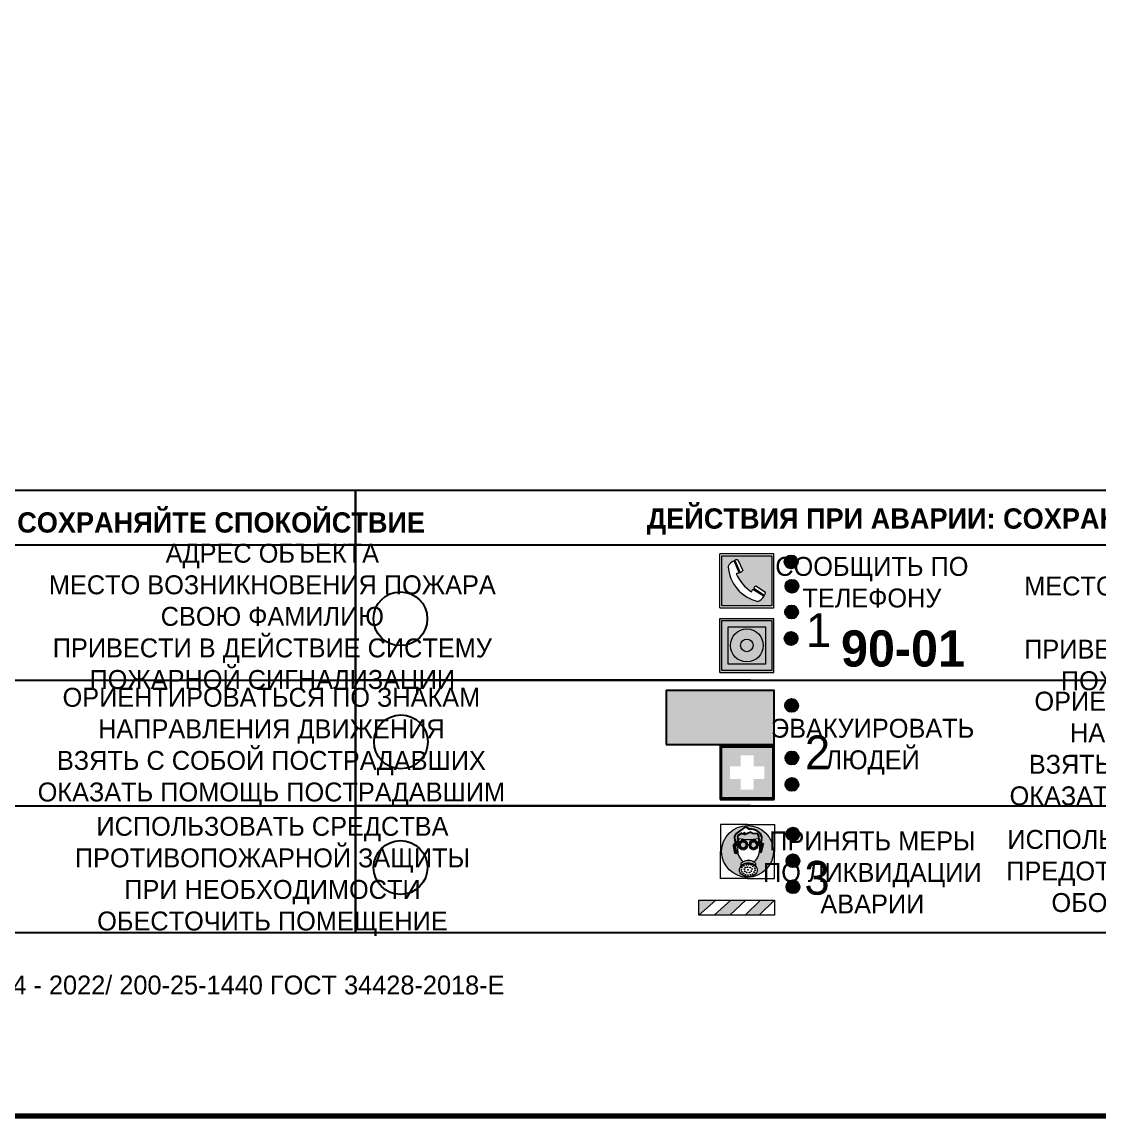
# Model space of a CAD drawing. Header units: millimetres. Extents: x 13810 to 67229, y 12374 to 21950.
# Drawn here: x 22635.6 to 22794.9, y 19083.2 to 19245 of the extents above; entities that cross this region are included whole.
import ezdxf

# ---------------------------------------------------------------- set-up
doc = ezdxf.new("R2010")
doc.units = ezdxf.units.MM
doc.styles.add('обычный', font='arial.ttf')

# ---------------------------------------------------------------- blocks, each defined once
blk = doc.blocks.new('A$C38D26F80')
h = blk.add_hatch(color=5)
h.dxf.hatch_style = 1
h.paths.add_polyline_path([(-8.77, -4.48, 1), (-0.19, -4.48, 1)])
h.paths.add_polyline_path([(-6.75, -3.58), (-6.75, -3.31), (-6.62, -3.22), (-6.5, -3.22), (-6.42, -3.3), (-6.39, -3.28), (-6.59, -2.23), (-6.59, -2.01), (-6.38, -1.58), (-4.76, -0.4), (-4.13, -0.79, -0.362848), (-2.1, -2.1, -0.201049), (-2.17, -2.48, 0.085434), (-2.26, -3.13), (-1.9, -3.16), (-2.25, -4.7), (-2.4, -4.59), (-2.43, -4.34), (-2.36, -4.34), (-2.14, -3.34), (-2.47, -3.42), (-2.58, -1.95), (-2.77, -1.58), (-3.58, -1.52), (-3.92, -1.26), (-5.05, -1.73), (-4.87, -1.39), (-5.41, -1.6), (-5.41, -1.46), (-6.13, -1.87), (-6.18, -3.5), (-6.56, -3.47), (-6.37, -4.59), (-6.16, -4.43), (-6.16, -4.66), (-6.36, -4.79), (-6.37, -4.8), (-6.51, -4.76)], flags=16)
h.paths.add_polyline_path([(-6.51, -4.76), (-6.36, -4.79), (-6.37, -4.8)], flags=0)
h.paths.add_polyline_path([(-5.92, -2.34, 0.089508), (-2.67, -2.35), (-2.48, -3.88, -0.268602), (-3.4, -6.18, 0.262449), (-5.2, -6.18, -0.268602), (-6.11, -3.88)], flags=16)
edge = h.paths.add_edge_path(flags=16)
edge.add_ellipse((-5.19, -3.41), major_axis=(0, 0.842), ratio=0.848992, start_angle=0, end_angle=360)
edge = h.paths.add_edge_path(flags=0)
edge.add_ellipse((-5.19, -3.39), major_axis=(0, 0.665), ratio=0.853798, start_angle=0, end_angle=360)
edge = h.paths.add_edge_path(flags=0)
edge.add_ellipse((-5.19, -3.4), major_axis=(0, 0.528), ratio=0.864094, start_angle=0, end_angle=360)
edge = h.paths.add_edge_path(flags=16)
edge.add_ellipse((-3.47, -3.4), major_axis=(0, 0.842), ratio=0.848992, start_angle=0, end_angle=360)
h.paths.add_polyline_path([(-3.13, -6.45), (-3.13, -6.84, 0.383174), (-5.57, -6.85), (-5.57, -6.49, -0.369952)], flags=16)
edge = h.paths.add_edge_path(flags=0)
edge.add_ellipse((-3.47, -3.39), major_axis=(0, 0.665), ratio=0.853798, start_angle=0, end_angle=360)
edge = h.paths.add_edge_path(flags=0)
edge.add_ellipse((-3.47, -3.4), major_axis=(0, 0.528), ratio=0.864094, start_angle=0, end_angle=360)
edge = h.paths.add_edge_path(flags=16)
edge.add_ellipse((-4.34, -7.57), major_axis=(-1.48, 0), ratio=0.744955, start_angle=0, end_angle=360)
h.paths.add_polyline_path([(-5.01, -6.85, -1), (-5.15, -6.85, -1)], flags=0)
h.paths.add_polyline_path([(-5.33, -7.14, -1), (-5.47, -7.14, -1)], flags=0)
h.paths.add_polyline_path([(-4.61, -6.71, -1), (-4.74, -6.71, -1)], flags=16)
h.paths.add_polyline_path([(-5.43, -7.51, -1), (-5.57, -7.51, -1)], flags=0)
h.paths.add_polyline_path([(-4.26, -6.67, -1), (-4.4, -6.67, -1)], flags=16)
h.paths.add_polyline_path([(-4.74, -7.14, -1), (-4.88, -7.14, -1)], flags=0)
h.paths.add_polyline_path([(-4.93, -7.43, -1), (-5.07, -7.43, -1)], flags=0)
h.paths.add_polyline_path([(-4.41, -7.07, -1), (-4.54, -7.07, -1)], flags=0)
h.paths.add_polyline_path([(-5.33, -7.87, -1), (-5.46, -7.87, -1)], flags=0)
h.paths.add_polyline_path([(-3.8, -6.71, -1), (-3.94, -6.71, -1)], flags=16)
h.paths.add_polyline_path([(-4.85, -7.78, -1), (-4.98, -7.78, -1)], flags=0)
h.paths.add_polyline_path([(-3.96, -7.14, -1), (-4.1, -7.14, -1)], flags=0)
h.paths.add_polyline_path([(-4.33, -7.53, -1), (-4.47, -7.53, -1)], flags=0)
h.paths.add_polyline_path([(-5.09, -8.12, -1), (-5.23, -8.12, -1)], flags=0)
h.paths.add_polyline_path([(-3.5, -6.94, -1), (-3.64, -6.94, -1)], flags=0)
h.paths.add_polyline_path([(-4.54, -7.97, -1), (-4.68, -7.97, -1)], flags=0)
h.paths.add_polyline_path([(-3.66, -7.39, -1), (-3.8, -7.39, -1)], flags=0)
h.paths.add_polyline_path([(-4.73, -8.35, -1), (-4.86, -8.35, -1)], flags=0)
h.paths.add_polyline_path([(-4.09, -7.96, -1), (-4.23, -7.96, -1)], flags=0)
h.paths.add_polyline_path([(-3.77, -7.74, -1), (-3.91, -7.74, -1)], flags=0)
h.paths.add_polyline_path([(-3.22, -7.27, -1), (-3.35, -7.27, -1)], flags=0)
h.paths.add_polyline_path([(-4.34, -8.4, -1), (-4.47, -8.4, -1)], flags=0)
h.paths.add_polyline_path([(-3.16, -7.61, -1), (-3.3, -7.61, -1)], flags=0)
h.paths.add_polyline_path([(-3.9, -8.35, -1), (-4.04, -8.35, -1)], flags=0)
h.paths.add_polyline_path([(-3.32, -7.91, -1), (-3.46, -7.91, -1)], flags=0)
h.paths.add_polyline_path([(-3.55, -8.23, -1), (-3.69, -8.23, -1)], flags=0)
at = {"color": 5, "lineweight": 5}
for p, q in [((-4.48, 0), (-8.96, 0)), ((-8.96, 0), (-8.96, -4.48)), ((-4.48, 0), (0, 0)), ((0, 0), (0, -4.48)), ((-6.59, -2.01), (-6.38, -1.58)), ((-6.38, -1.58), (-4.76, -0.4)), ((-5.41, -1.46), (-6.13, -1.87)), ((-4.87, -1.39), (-5.41, -1.6)), ((-5.41, -1.6), (-5.41, -1.46)), ((-3.92, -1.26), (-5.05, -1.73)), ((-5.05, -1.73), (-4.87, -1.39)), ((-4.76, -0.4), (-4.13, -0.79)), ((-3.58, -1.52), (-3.92, -1.26)), ((-2.77, -1.58), (-3.58, -1.52)), ((-2.58, -1.95), (-2.77, -1.58)), ((-6.75, -3.31), (-6.62, -3.22)), ((-6.75, -3.58), (-6.75, -3.31)), ((-6.51, -4.76), (-6.75, -3.58)), ((-6.62, -3.22), (-6.5, -3.22)), ((-6.59, -2.23), (-6.59, -2.01)), ((-6.39, -3.28), (-6.59, -2.23)), ((-6.18, -3.5), (-6.56, -3.47)), ((-6.56, -3.47), (-6.37, -4.59)), ((-6.5, -3.22), (-6.42, -3.3)), ((-6.42, -3.3), (-6.39, -3.28)), ((-6.13, -1.87), (-6.18, -3.5)), ((-5.92, -2.34), (-6.11, -3.88)), ((-2.67, -2.34), (-2.48, -3.88)), ((-2.47, -3.42), (-2.58, -1.95)), ((-2.14, -3.34), (-2.47, -3.42)), ((-2.36, -4.34), (-2.14, -3.34)), ((-1.9, -3.16), (-2.26, -3.13)), ((-2.25, -4.7), (-1.9, -3.16)), ((-8.96, -8.96), (-8.96, -4.48)), ((-6.37, -4.8), (-6.51, -4.76)), ((-6.37, -4.59), (-6.16, -4.43)), ((-6.16, -4.66), (-6.37, -4.8)), ((-6.16, -4.43), (-6.16, -4.66)), ((-2.43, -4.34), (-2.4, -4.59)), ((-2.43, -4.34), (-2.36, -4.34)), ((-2.4, -4.59), (-2.25, -4.7)), ((0, -8.96), (0, -4.48)), ((-5.57, -6.49), (-5.57, -6.85)), ((-3.13, -6.45), (-3.13, -6.84)), ((-4.48, -8.96), (-8.96, -8.96)), ((-4.48, -8.96), (0, -8.96))]:
    blk.add_line(p, q, dxfattribs=at)
at = {"color": 5}
for p, q in [((-6.59, -2.01), (-6.38, -1.58)), ((-6.38, -1.58), (-4.76, -0.4)), ((-5.41, -1.46), (-6.13, -1.87)), ((-4.87, -1.39), (-5.41, -1.6)), ((-5.41, -1.6), (-5.41, -1.46)), ((-3.92, -1.26), (-5.05, -1.73)), ((-5.05, -1.73), (-4.87, -1.39)), ((-4.76, -0.4), (-4.13, -0.79)), ((-3.58, -1.52), (-3.92, -1.26)), ((-2.77, -1.58), (-3.58, -1.52)), ((-2.58, -1.95), (-2.77, -1.58)), ((-6.75, -3.31), (-6.62, -3.22)), ((-6.75, -3.58), (-6.75, -3.31)), ((-6.51, -4.76), (-6.75, -3.58)), ((-6.62, -3.22), (-6.5, -3.22)), ((-6.59, -2.23), (-6.59, -2.01)), ((-6.39, -3.28), (-6.59, -2.23)), ((-6.18, -3.5), (-6.56, -3.47)), ((-6.56, -3.47), (-6.37, -4.59)), ((-6.5, -3.22), (-6.42, -3.3)), ((-6.42, -3.3), (-6.39, -3.28)), ((-6.13, -1.87), (-6.18, -3.5)), ((-2.47, -3.42), (-2.58, -1.95)), ((-2.14, -3.34), (-2.47, -3.42)), ((-2.36, -4.34), (-2.14, -3.34)), ((-2.26, -3.13), (-1.9, -3.16)), ((-1.9, -3.16), (-2.25, -4.7)), ((-6.37, -4.8), (-6.51, -4.76)), ((-6.36, -4.79), (-6.51, -4.76)), ((-6.37, -4.59), (-6.16, -4.43)), ((-6.16, -4.66), (-6.37, -4.8)), ((-6.16, -4.66), (-6.36, -4.79)), ((-6.16, -4.43), (-6.16, -4.66)), ((-2.4, -4.59), (-2.43, -4.34)), ((-2.43, -4.34), (-2.36, -4.34)), ((-2.25, -4.7), (-2.4, -4.59))]:
    blk.add_line(p, q, dxfattribs=at)
at = {"color": 5, "lineweight": 5}
for centre, radius in [((-4.48, -4.48), 4.29), ((-5.4, -7.14), 0.0678), ((-5.08, -6.85), 0.0678), ((-4.81, -7.14), 0.0678), ((-4.67, -6.71), 0.0678), ((-4.47, -7.07), 0.0678), ((-4.33, -6.67), 0.0678), ((-4.03, -7.14), 0.0678), ((-3.87, -6.71), 0.0678), ((-3.57, -6.94), 0.0678), ((-3.28, -7.27), 0.0678), ((-5.5, -7.51), 0.0678), ((-5.4, -7.87), 0.0678), ((-5.16, -8.12), 0.0678), ((-5, -7.43), 0.0678), ((-4.91, -7.78), 0.0678), ((-4.79, -8.35), 0.0678), ((-4.61, -7.97), 0.0678), ((-4.4, -7.53), 0.0678), ((-4.4, -8.4), 0.0678), ((-4.16, -7.96), 0.0678), ((-3.97, -8.35), 0.0678), ((-3.84, -7.74), 0.0678), ((-3.73, -7.39), 0.0678), ((-3.62, -8.23), 0.0678), ((-3.39, -7.91), 0.0678), ((-3.23, -7.61), 0.0678)]:
    blk.add_circle(centre, radius, dxfattribs=at)
at = {"color": 5}
for centre, radius, start, end in [((-3.89, -2.66), 1.88, 17.387, 97.1599), ((-0.35, -3.07), 1.91, 162.2553, 181.7878), ((-2.6, -2.2), 0.511, 326.3906, 11.8614)]:
    blk.add_arc(centre, radius, start, end, dxfattribs=at)
at = {"color": 5, "lineweight": 5}
for centre, radius, start, end in [((-4.28, 6.66), 9.15, 259.6987, 280.1569), ((-0.47, -3.05), 1.79, 161.5846, 182.4584), ((-2.6, -2.2), 0.513, 326.4781, 11.7739), ((-3.66, -4.24), 2.47, 171.573, 231.7124), ((-4.93, -4.24), 2.47, 308.2876, 8.427), ((-4.33, -7.88), 1.87, 50.358, 131.5662), ((-4.34, -8.2), 1.82, 48.4943, 132.3565), ((-4.3, -7.78), 1.83, 60.5889, 119.4111)]:
    blk.add_arc(centre, radius, start, end, dxfattribs=at)
for centre, major_axis, ratio in [((-5.19, -3.41), (0, 0.842), 0.848992), ((-5.19, -3.39), (0, 0.665), 0.853798), ((-5.19, -3.4), (0, 0.528), 0.864094), ((-3.47, -3.4), (0, 0.842), 0.848992), ((-3.47, -3.39), (0, 0.665), 0.853798), ((-3.47, -3.4), (0, 0.528), 0.864094), ((-4.34, -7.57), (-1.48, 0), 0.744955)]:
    blk.add_ellipse(centre, major_axis=major_axis, ratio=ratio, dxfattribs=at)
blk = doc.blocks.new('A$C47DD6509')
at = {"lineweight": 5}
for points in [[(-8.69, 0), (-11.19, 0), (-11.19, -2.22)], [(-4.22, 0), (-6.45, 0), (-8.91, -2.22), (-6.61, -2.22)], [(0, 0), (-2.09, 0), (-4.36, -2.22), (-2.29, -2.22)]]:
    blk.add_hatch(color=242, dxfattribs=at).paths.add_polyline_path(points)
at = {"color": 242, "lineweight": 5}
for p, q in [((-11.19, -2.22), (-8.69, 0)), ((-11.19, -2.22), (-11.19, 0)), ((-11.19, 0), (-8.69, 0)), ((-11.19, 0), (0, 0)), ((-8.91, -2.22), (-6.45, 0)), ((-6.61, -2.22), (-4.22, 0)), ((-4.36, -2.22), (-2.09, 0)), ((-2.29, -2.22), (0, 0)), ((0, 0), (0, -2.22)), ((0, -2.22), (-11.19, -2.22))]:
    blk.add_line(p, q, dxfattribs=at)
blk = doc.blocks.new('A$C32E8229D')
at = {"true_color": 0xffffff}
blk.add_hatch(color=7, dxfattribs=at).paths.add_polyline_path([(0, 0), (0, -8), (16, -8), (16, 0)])
h = blk.add_hatch(color=126)
h.paths.add_polyline_path([(0.2, -0.2), (15.8, -0.2), (15.8, -7.8), (0.2, -7.8)])
h.paths.add_polyline_path([(13.49, -2.05), (12.08, -2.05), (11.37, -2.63, 0.162397), (11.29, -2.84), (11.29, -3.63), (10.35, -3.63), (10.35, -4.05), (11.68, -4.05), (11.68, -3.48), (12.26, -4.28), (11.29, -5.1), (11.29, -6.78), (11.85, -6.78), (11.85, -5.44), (12.8, -4.64), (12.8, -5.94), (14.46, -5.94), (14.46, -5.39), (13.45, -5.39), (13.45, -3.97), (12.46, -2.59), (13.15, -2.59), (13.69, -3.34), (14.18, -3)], flags=16)
h.paths.add_polyline_path([(10.74, -1.82, 1), (11.8, -1.82, 1)], flags=16)
h.paths.add_polyline_path([(9.39, -3.59), (5.99, -3.59), (6.56, -3.03), (5.91, -3.03), (5.1, -3.83), (5.91, -4.64), (6.56, -4.64), (5.99, -4.09), (9.39, -4.09)], flags=16)
h.paths.add_polyline_path([(4.29, -1.08), (1.72, -1.08), (1.72, -6.6), (4.29, -6.6)], flags=16)
at = {"color": 126}
blk.add_lwpolyline([(16, -8), (0, -8), (0, 0), (16, 0)], close=True, dxfattribs=at)
blk = doc.blocks.new('A$C18900ED3')
h = blk.add_hatch(color=126)
h.paths.add_polyline_path([(-0.18, -0.18), (-7.02, -0.18), (-7.02, -7.02), (-0.18, -7.02)])
h.paths.add_polyline_path([(-5.89, -4.46), (-5.89, -2.77), (-4.46, -2.77), (-4.46, -1.31), (-2.77, -1.31), (-2.77, -2.77), (-1.33, -2.77), (-1.33, -4.46), (-2.77, -4.46), (-2.77, -5.89), (-4.46, -5.89), (-4.46, -4.46)], flags=16)
at = {"color": 126}
for p, q in [((-7.2, 0), (-7.2, -7.2)), ((0, 0), (-7.2, 0)), ((0, -7.2), (0, 0)), ((-7.02, -7.02), (-7.02, -0.18)), ((-7.02, -0.18), (-0.18, -0.18)), ((-0.18, -0.18), (-0.18, -7.02)), ((-7.2, -7.2), (0, -7.2)), ((-0.18, -7.02), (-7.02, -7.02))]:
    blk.add_line(p, q, dxfattribs=at)
blk = doc.blocks.new('A$C456E1F9C')
at = {"lineweight": 5}
h = blk.add_hatch(color=242, dxfattribs=at)
h.paths.add_polyline_path([(0.51, -1.47), (0.51, -13.26), (12.29, -13.26), (12.29, -1.47)])
h.paths.add_polyline_path([(5.42, -4.95, -0.254479), (4.78, -5.4), (3.52, -2.53, -0.209735), (4.23, -2.4)], flags=16)
h.paths.add_polyline_path([(8.53, -8.6), (10.87, -10.17), (10.54, -10.76), (8.03, -9.13, -0.192251)], flags=16)
h.paths.add_polyline_path([(4.61, -5.49, 0.005518), (3.87, -5.72, 0.128647), (7.49, -10.01, 0.00809), (7.83, -9.33), (10.47, -10.97, -0.16736), (8.99, -12.25, -0.327862), (1.95, -3.95, -0.166952), (3.36, -2.62)], flags=16)
at = {"color": 242, "lineweight": 5}
for p, q in [((0, -13.77), (0, -0.97)), ((12.8, -0.97), (0, -0.97)), ((3.52, -2.53), (4.78, -5.4)), ((4.23, -2.4), (5.42, -4.95)), ((12.8, -13.77), (12.8, -0.97)), ((4.61, -5.49), (3.36, -2.62)), ((7.83, -9.33), (10.47, -10.97)), ((8.03, -9.13), (10.54, -10.76)), ((10.81, -10.12), (8.53, -8.6)), ((10.54, -10.76), (10.8, -10.3)), ((10.8, -10.3), (10.81, -10.12)), ((0, -13.77), (12.8, -13.77))]:
    blk.add_line(p, q, dxfattribs=at)
blk.add_lwpolyline([(0.51, -1.47), (12.29, -1.47), (12.29, -13.26), (0.51, -13.26)], close=True, dxfattribs=at)
for centre, radius, start, end in [((4.02, -3.27), 0.891, 76.3284, 123.7092), ((4.59, -5.34), 2.99, 114.2845, 152.1974), ((11.12, -3.31), 9.19, 183.9915, 256.6009), ((4.68, -4.59), 0.824, 276.9621, 334.0723), ((14.98, -39.1), 35.17, 107.1487, 108.4135), ((13.86, -0.94), 11.08, 205.5536, 234.8762), ((-13.31, 0.8), 23.44, 332.5487, 334.4027), ((8.94, -9.5), 0.989, 114.4092, 157.9388), ((7.87, -9.46), 3, 291.9291, 329.9329)]:
    blk.add_arc(centre, radius, start, end, dxfattribs=at)
blk = doc.blocks.new('A$C54414219')
at = {"true_color": 0xffffff}
h = blk.add_hatch(color=7, dxfattribs=at)
h.paths.add_polyline_path([(2.39, -9.45), (2.39, -18.3), (11.23, -18.3), (11.23, -9.45)], flags=0)
h.paths.add_polyline_path([(10.71, -13.87, -1), (2.92, -13.87, -1)], flags=0)
h.paths.add_polyline_path([(8.3, -13.87, -1), (5.33, -13.87, -1)], flags=0)
h.paths.add_polyline_path([(0.41, -7.47), (0.41, -20.27), (13.21, -20.27), (13.21, -7.47)])
h.paths.add_polyline_path([(0.92, -19.77), (12.71, -19.77), (12.71, -7.98), (0.92, -7.98)], flags=16)
h.paths.add_polyline_path([(11.23, -9.45), (11.23, -18.3), (2.39, -18.3), (2.39, -9.45)], flags=0)
at = {"lineweight": 5}
h = blk.add_hatch(color=242, dxfattribs=at)
h.paths.add_polyline_path([(12.71, -7.98), (0.92, -7.98), (0.92, -19.77), (12.71, -19.77)])
h.paths.add_polyline_path([(11.23, -18.3), (2.39, -18.3), (2.39, -9.45), (11.23, -9.45)], flags=16)
h.paths.add_polyline_path([(10.71, -13.87, -1), (2.92, -13.87, -1)], flags=0)
h.paths.add_polyline_path([(8.3, -13.87, -1), (5.33, -13.87, -1)], flags=0)
at = {"true_color": 0xffffff}
h = blk.add_hatch(color=7, dxfattribs=at)
h.paths.add_polyline_path([(2.39, -9.45), (2.39, -18.3), (11.23, -18.3), (11.23, -9.45)])
h.paths.add_polyline_path([(10.71, -13.87, -1), (2.92, -13.87, -1)], flags=16)
h.paths.add_polyline_path([(8.3, -13.87, -1), (5.33, -13.87, -1)], flags=0)
at = {"lineweight": 5}
h = blk.add_hatch(color=242, dxfattribs=at)
h.paths.add_polyline_path([(2.92, -13.87, 1), (10.71, -13.87, 1)])
h.paths.add_polyline_path([(8.3, -13.87, -1), (5.33, -13.87, -1)], flags=16)
at = {"color": 242, "lineweight": 5}
for p, q in [((0.41, -20.27), (0.41, -7.47)), ((0.41, -7.47), (13.21, -7.47)), ((0.41, -7.47), (13.21, -7.47)), ((13.21, -20.27), (13.21, -7.47)), ((0.41, -20.27), (13.21, -20.27))]:
    blk.add_line(p, q, dxfattribs=at)
for points in [[(0.92, -7.98), (12.71, -7.98), (12.71, -19.77), (0.92, -19.77)], [(2.39, -9.45), (11.23, -9.45), (11.23, -18.3), (2.39, -18.3)]]:
    blk.add_lwpolyline(points, close=True, dxfattribs=at)
for radius in [3.89, 1.49]:
    blk.add_circle((6.81, -13.87), radius, dxfattribs=at)

msp = doc.modelspace()

# ---------------------------------------------------------------- hatches: boundary and pattern name
at = {"lineweight": 0}
h = msp.add_hatch(color=256, dxfattribs=at)
h.dxf.hatch_style = 1
h.paths.add_polyline_path([(22748.39, 19165.13, 1), (22750.32, 19165.13, 1)])
h = msp.add_hatch(color=256, dxfattribs=at)
h.dxf.hatch_style = 1
h.paths.add_polyline_path([(22748.49, 19161.54, 1), (22750.42, 19161.54, 1)])
h = msp.add_hatch(color=256, dxfattribs=at)
h.dxf.hatch_style = 1
h.paths.add_polyline_path([(22748.45, 19157.73, 1), (22750.39, 19157.73, 1)])
h = msp.add_hatch(color=256, dxfattribs=at)
h.dxf.hatch_style = 1
h.paths.add_polyline_path([(22748.37, 19153.81, 1), (22750.3, 19153.81, 1)])
h = msp.add_hatch(color=256, dxfattribs=at)
h.dxf.hatch_style = 1
h.paths.add_polyline_path([(22748.46, 19143.92, 1), (22750.39, 19143.92, 1)])
h = msp.add_hatch(color=256, dxfattribs=at)
h.dxf.hatch_style = 1
h.paths.add_polyline_path([(22748.5, 19136.14, 1), (22750.43, 19136.14, 1)])
h = msp.add_hatch(color=256, dxfattribs=at)
h.dxf.hatch_style = 1
h.paths.add_polyline_path([(22748.49, 19132.24, 1), (22750.42, 19132.24, 1)])
h = msp.add_hatch(color=256, dxfattribs=at)
h.dxf.hatch_style = 1
h.paths.add_polyline_path([(22748.65, 19124.88, 1), (22750.58, 19124.88, 1)])
h = msp.add_hatch(color=256, dxfattribs=at)
h.dxf.hatch_style = 1
h.paths.add_polyline_path([(22748.64, 19120.94, 1), (22750.57, 19120.94, 1)])
h = msp.add_hatch(color=256, dxfattribs=at)
h.dxf.hatch_style = 1
h.paths.add_polyline_path([(22748.64, 19117.1, 1), (22750.58, 19117.1, 1)])

# ---------------------------------------------------------------- linework, layer by layer
at = {"color": 2, "lineweight": 100}
msp.add_lwpolyline([(22515.78, 19478.18), (23115.78, 19478.18), (23115.78, 19083.18), (22515.78, 19083.18)], close=True, dxfattribs=at)
for points in [[(22541.14, 19167.66), (22684.91, 19167.66), (22684.91, 19175.72), (22541.14, 19175.72)], [(22684.91, 19167.66), (22828.68, 19167.66), (22828.68, 19175.72), (22684.91, 19175.72)], [(22541.14, 19167.66), (22684.91, 19167.66), (22684.91, 19110.26), (22541.14, 19110.26)], [(22684.91, 19167.66), (22828.68, 19167.66), (22828.68, 19110.26), (22684.91, 19110.26)]]:
    msp.add_lwpolyline(points, close=True)
for points in [[(22599.56, 19147.67), (22541.14, 19147.67), (22684.91, 19147.67)], [(22743.33, 19147.67), (22684.91, 19147.67), (22828.68, 19147.67)], [(22599.56, 19129.09), (22541.14, 19129.09), (22684.91, 19129.09)], [(22743.33, 19129.09), (22684.91, 19129.09), (22828.68, 19129.09)]]:
    msp.add_lwpolyline(points)
for centre, radius in [((22749.35, 19165.13), 0.966), ((22749.46, 19161.54), 0.966), ((22691.54, 19156.74), 3.98), ((22749.42, 19157.73), 0.966), ((22749.34, 19153.81), 0.966), ((22749.42, 19143.92), 0.966), ((22691.63, 19138.52), 3.98), ((22749.46, 19136.14), 0.966), ((22749.46, 19132.24), 0.966), ((22749.61, 19124.88), 0.966), ((22691.57, 19119.94), 3.98), ((22749.61, 19120.94), 0.966), ((22749.61, 19117.1), 0.966)]:
    msp.add_circle(centre, radius)

# ---------------------------------------------------------------- block references
for name, p, xscale, yscale, zscale in [('A$C456E1F9C', (22738.8, 19166.95), 0.625, 0.625, 0.625), ('A$C54414219', (22738.54, 19161.46), 0.625, 0.625, 0.625), ('A$C18900ED3', (22746.86, 19137.99), 1.111111111007631, 1.111111111007631, 1.111111111007631), ('A$C38D26F80', (22746.89, 19126.32), 0.8928571427240968, 0.8928571427240968, 0.8928571427240968)]:
    msp.add_blockref(name, p, dxfattribs=dict(xscale=xscale, yscale=yscale, zscale=zscale))
at = {"xscale": -1}
msp.add_blockref('A$C32E8229D', (22746.86, 19146.14), dxfattribs=at)
at = {"color": 242, "true_color": 0xc1121c}
msp.add_blockref('A$C47DD6509', (22746.89, 19115.11), dxfattribs=at)

# ---------------------------------------------------------------- texts
at = {"lineweight": 0, "attachment_point": 5, "style": 'обычный'}
for s, insert, char_height, width in [('{\\fProxima Nova Rg|b1|i0|c204|p2;ДЕЙСТВИЯ ПРИ ПОЖАРЕ: СОХРАНЯЙТЕ СПОКОЙСТВИЕ\\H1.6644x; }', (22638.31, 19170.54), 3, 175.1736), ('{\\fProxima Nova Rg|b1|i0|c204|p2;ДЕЙСТВИЯ ПРИ АВАРИИ: СОХРАНЯЙТЕ СПОКОЙСТВИЕ\\H1.6644x; }', (22784.52, 19171.12), 3, 175.1736), ('\\pi-8.4,l8.4,t8.4;{\\fProxima Nova Rg|b0|i0|c204|p2;АДРЕС ОБЪЕКТА\\PМЕСТО ВОЗНИКНОВЕНИЯ ПОЖАРА \\PСВОЮ ФАМИЛИЮ\\PПРИВЕСТИ В ДЕЙСТВИЕ СИСТЕМУ \\PПОЖАРНОЙ СИГНАЛИЗАЦИИ}', (22672.6, 19156.68), 2.8, 126.6484), ('\\pi-8.4,l8.4,t8.4;{\\fProxima Nova Rg|b0|i0|c204|p2;АДРЕС ОБЪЕКТА\\PМЕСТО ВОЗНИКНОВЕНИЯ АВАРИИ\\PСВОЮ ФАМИЛИЮ\\PПРИВЕСТИ В ДЕЙСТВИЕ СИСТЕМУ \\PПОЖАРНОЙ СИГНАЛИЗАЦИИ}', (22816.3, 19156.5), 2.8, 126.6484), ('{\\fProxima Nova Rg|b0|i0|c204|p2;СООБЩИТЬ ПО \\PТЕЛЕФОНУ}', (22761.29, 19162.12), 2.8, 126.6484), ('{\\fProxima Nova Rg|b0|i0|c204|p2;1\\H1.1667x; }', (22753.4, 19155.05), 5, 126.6484), ('{\\fProxima Nova Rg|b1|i0|c204|p2;\\H1.0714x;90-01\\fProxima Nova Rg|b0|i0|c204|p2;\\H0.93331x; \\H1.3449x; }', (22765.89, 19152.3), 5, 126.6484), ('\\pi-8.4,l8.4,t8.4;{\\fProxima Nova Rg|b0|i0|c204|p2;ОРИЕНТИРОВАТЬСЯ ПО ЗНАКАМ \\PНАПРАВЛЕНИЯ ДВИЖЕНИЯ\\PВЗЯТЬ С СОБОЙ ПОСТРАДАВШИХ\\PОКАЗАТЬ ПОМОЩЬ ПОСТРАДАВШИМ}', (22672.46, 19137.71), 2.8, 126.6484), ('\\pi-8.4,l8.4,t8.4;{\\fProxima Nova Rg|b0|i0|c204|p2;ОРИЕНТИРОВАТЬСЯ ПО ЗНАКАМ \\PНАПРАВЛЕНИЯ ДВИЖЕНИЯ\\PВЗЯТЬ С СОБОЙ ПОСТРАДАВШИХ\\PОКАЗАТЬ ПОМОЩЬ ПОСТРАДАВШИМ}', (22816.23, 19137.14), 2.8, 126.6484), ('{\\fProxima Nova Rg|b0|i0|c204|p2;ЭВАКУИРОВАТЬ \\PЛЮДЕЙ}', (22761.4, 19137.8), 2.8, 126.6484), ('{\\fProxima Nova Rg|b0|i0|c204|p2;2\\H1.1967x; }', (22753.25, 19136.97), 5, 126.6484), ('\\pi-8.4,l8.4,t8.4;{\\fProxima Nova Rg|b0|i0|c204|p2;ИСПОЛЬЗОВАТЬ СРЕДСТВА \\PПРОТИВОПОЖАРНОЙ ЗАЩИТЫ \\PПРИ НЕОБХОДИМОСТИ \\PОБЕСТОЧИТЬ ПОМЕЩЕНИЕ}', (22672.62, 19118.63), 2.8, 126.6484), ('{\\fProxima Nova Rg|b0|i0|c204|p2;ПРИНЯТЬ МЕРЫ \\PПО ЛИКВИДАЦИИ \\PАВАРИИ}', (22761.36, 19119.22), 2.8, 126.6484), ('\\pi-8.4,l8.4,t8.4;{\\fProxima Nova Rg|b0|i0|c204|p2;ИСПОЛЬЗОВАТЬ СРЕДСТВА ЗАЩИТЫ \\PПРЕДОТВРАТИТЬ РАЗВИТИЕ АВАРИИ\\PОБОЗНАЧИТЬ МЕСТО АВАРИИ}', (22816.18, 19119.41), 2.8, 126.6484), ('{\\fProxima Nova Rg|b0|i0|c204|p2;3\\H1.1967x; }', (22753.18, 19118.39), 5, 126.6484), ('\\pi-8.4,l8.4,t8.4;{\\fProxima Nova Rg|b0|i0|c204|p2;ИЗГОТОВИТЕЛЬ: ИП АНДРЕЕВ А. А.\\fProxima Nova Rg|b0|i0|c0|p2; \\fProxima Nova Rg|b0|i0|c204|p2;ФП-24 - 2022/ 200-25-1440 ГОСТ 34428-2018-Е\\H1.2266x; }', (22632.91, 19102.16), 2.8, 191.3484)]:
    msp.add_mtext(s, dxfattribs=dict(at, insert=insert, char_height=char_height, width=width))

doc.saveas('drawing.dxf')
